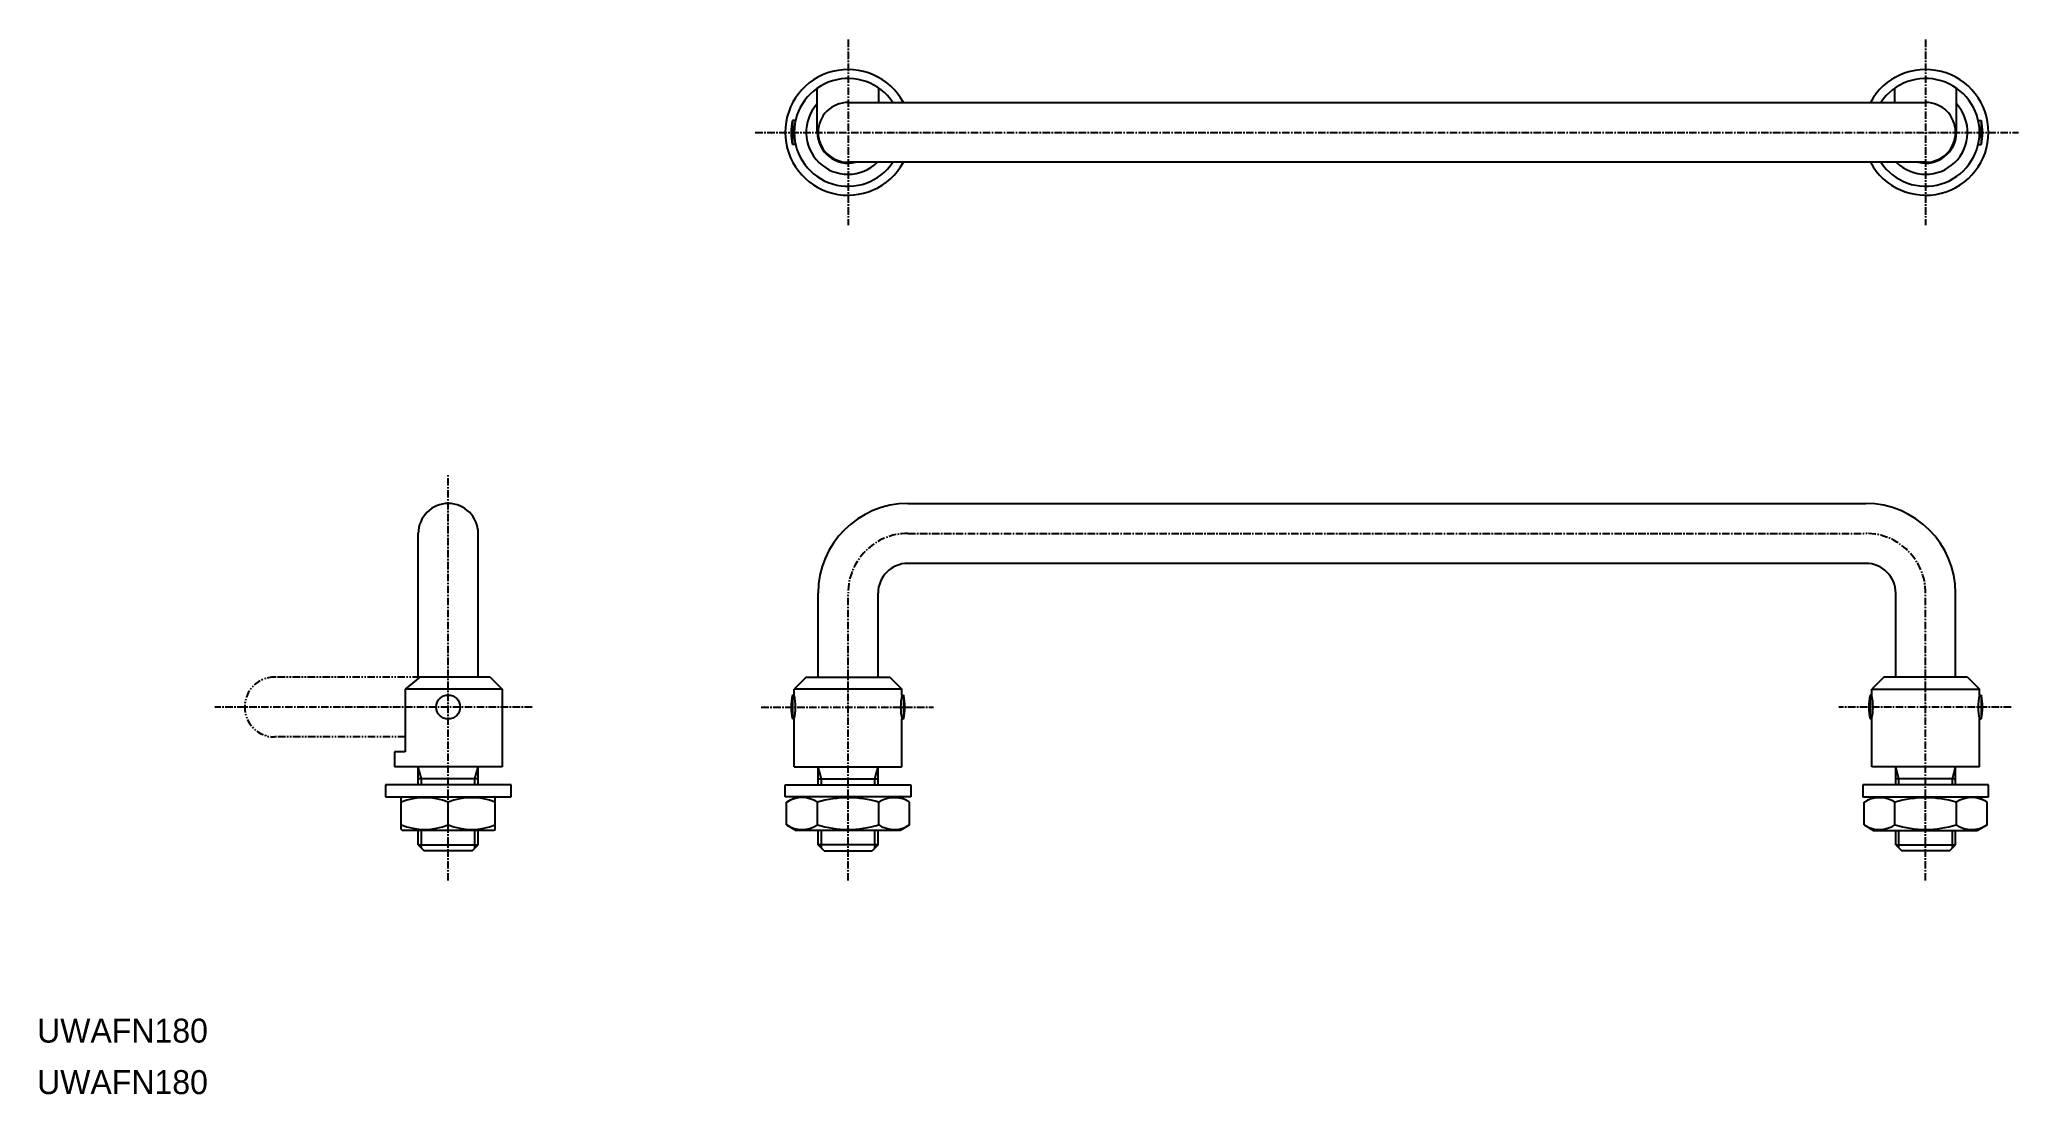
# Model space of a CAD drawing. Extents: x 0 to 331, y 0 to 176.
import ezdxf

# ---------------------------------------------------------------- set-up
doc = ezdxf.new("R2010")
doc.units = 0
doc.linetypes.add('CENTER', pattern=[2, 1.25, -0.25, 0.25, -0.25])
doc.linetypes.add('PHANTOM', pattern=[2.5, 1.25, -0.25, 0.25, -0.25, 0.25, -0.25])
doc.layers.get('0').update_dxf_attribs({"linetype": 'CONTINUOUS'})
doc.layers.add('CENTER', color=1, linetype='CENTER')

msp = doc.modelspace()

# ---------------------------------------------------------------- linework, layer by layer
at = {"color": 7, "linetype": 'CONTINUOUS'}
for p, q in [((130.32, 160.66), (130.32, 168.04)), ((135.47, 165.66), (315.47, 165.66)), ((140.62, 165.66), (140.62, 168.04)), ((310.32, 165.66), (310.32, 168.04)), ((320.62, 160.66), (320.62, 168.04)), ((126.69, 162.66), (126.19, 162.66)), ((126.19, 162.66), (126.19, 158.66)), ((324.24, 162.66), (324.74, 162.66)), ((324.74, 162.66), (324.74, 158.66)), ((126.69, 158.66), (126.19, 158.66)), ((315.47, 155.66), (135.47, 155.66)), ((324.24, 158.66), (324.74, 158.66)), ((145.47, 98.66), (305.47, 98.66)), ((63.68, 69.45), (63.68, 93.66)), ((73.68, 69.66), (73.68, 93.66)), ((305.47, 88.66), (145.47, 88.66)), ((130.47, 69.66), (130.47, 83.66)), ((140.47, 69.66), (140.47, 83.66)), ((310.47, 69.66), (310.47, 83.66)), ((320.47, 69.66), (320.47, 83.66)), ((63.93, 69.66), (61.48, 67.66)), ((75.68, 69.66), (63.93, 69.66)), ((75.68, 69.66), (77.68, 67.66)), ((128.47, 69.66), (126.47, 67.66)), ((128.47, 69.66), (142.47, 69.66)), ((142.47, 69.66), (144.47, 67.66)), ((308.47, 69.66), (306.47, 67.66)), ((322.47, 69.66), (308.47, 69.66)), ((322.47, 69.66), (324.47, 67.66)), ((77.68, 67.66), (61.48, 67.66)), ((61.48, 67.66), (61.48, 57.16)), ((77.68, 67.66), (77.68, 54.66)), ((126.19, 66.66), (126.19, 62.66)), ((126.47, 66.66), (126.19, 66.66)), ((126.47, 66.66), (126.47, 67.66)), ((144.47, 67.66), (126.47, 67.66)), ((144.47, 66.66), (144.47, 67.66)), ((144.47, 66.66), (144.74, 66.66)), ((144.74, 66.66), (144.74, 62.66)), ((306.19, 66.66), (306.19, 62.66)), ((306.47, 66.66), (306.19, 66.66)), ((306.47, 66.66), (306.47, 67.66)), ((306.47, 67.66), (324.47, 67.66)), ((324.47, 66.66), (324.47, 67.66)), ((324.47, 66.66), (324.74, 66.66)), ((324.74, 66.66), (324.74, 62.66)), ((126.47, 62.66), (126.19, 62.66)), ((126.47, 54.66), (126.47, 62.66)), ((144.47, 54.66), (144.47, 62.66)), ((144.47, 62.66), (144.74, 62.66)), ((306.47, 62.66), (306.19, 62.66)), ((306.47, 54.66), (306.47, 62.66)), ((324.47, 62.66), (324.74, 62.66)), ((324.47, 54.66), (324.47, 62.66)), ((61.48, 57.16), (59.68, 57.16)), ((59.68, 57.16), (59.68, 54.66)), ((77.68, 54.66), (59.68, 54.66)), ((63.68, 51.66), (63.68, 54.66)), ((73.68, 51.66), (73.68, 54.66)), ((126.47, 54.66), (144.47, 54.66)), ((130.47, 51.66), (130.47, 54.66)), ((140.47, 51.66), (140.47, 54.66)), ((324.47, 54.66), (306.47, 54.66)), ((310.47, 51.66), (310.47, 54.66)), ((320.47, 51.66), (320.47, 54.66)), ((58.18, 51.66), (58.18, 49.66)), ((79.18, 51.66), (58.18, 51.66)), ((58.18, 49.66), (79.18, 49.66)), ((60.81, 49.52), (61.06, 49.66)), ((73.68, 52.66), (63.68, 52.66)), ((76.54, 49.52), (76.29, 49.66)), ((79.18, 49.66), (79.18, 51.66)), ((124.97, 51.66), (145.97, 51.66)), ((124.97, 49.66), (124.97, 51.66)), ((145.97, 49.66), (124.97, 49.66)), ((125.21, 48.76), (126.78, 49.66)), ((130.47, 52.66), (140.47, 52.66)), ((145.73, 48.76), (144.16, 49.66)), ((145.97, 51.66), (145.97, 49.66)), ((304.97, 51.66), (304.97, 49.66)), ((325.97, 51.66), (304.97, 51.66)), ((304.97, 49.66), (325.97, 49.66)), ((305.21, 48.76), (306.78, 49.66)), ((320.47, 52.66), (310.47, 52.66)), ((325.73, 48.76), (324.16, 49.66)), ((325.97, 49.66), (325.97, 51.66)), ((60.81, 44.21), (60.81, 49.52)), ((68.68, 44.96), (68.68, 48.76)), ((76.54, 44.21), (76.54, 49.52)), ((125.21, 44.96), (125.21, 48.76)), ((130.34, 44.96), (130.34, 48.76)), ((140.6, 44.96), (140.6, 48.76)), ((145.73, 44.96), (145.73, 48.76)), ((305.21, 44.96), (305.21, 48.76)), ((310.34, 44.96), (310.34, 48.76)), ((320.6, 44.96), (320.6, 48.76)), ((325.73, 44.96), (325.73, 48.76)), ((60.81, 44.21), (61.06, 44.06)), ((76.29, 44.06), (61.06, 44.06)), ((63.68, 41.66), (63.68, 44.06)), ((73.68, 41.66), (73.68, 44.06)), ((76.54, 44.21), (76.29, 44.06)), ((125.21, 44.96), (126.78, 44.06)), ((144.16, 44.06), (126.78, 44.06)), ((130.47, 41.66), (130.47, 44.06)), ((140.47, 41.66), (140.47, 44.06)), ((145.73, 44.96), (144.16, 44.06)), ((305.21, 44.96), (306.78, 44.06)), ((306.78, 44.06), (324.16, 44.06)), ((310.47, 41.66), (310.47, 44.06)), ((320.47, 41.66), (320.47, 44.06)), ((325.73, 44.96), (324.16, 44.06)), ((63.68, 41.66), (73.68, 41.66)), ((63.68, 41.66), (64.68, 40.66)), ((72.68, 40.66), (64.68, 40.66)), ((72.68, 40.66), (73.68, 41.66)), ((131.47, 40.66), (130.47, 41.66)), ((140.47, 41.66), (130.47, 41.66)), ((131.47, 40.66), (139.47, 40.66)), ((140.47, 41.66), (139.47, 40.66)), ((310.47, 41.66), (320.47, 41.66)), ((310.47, 41.66), (311.47, 40.66)), ((319.47, 40.66), (311.47, 40.66)), ((319.47, 40.66), (320.47, 41.66))]:
    msp.add_line(p, q, dxfattribs=at)
at = {"color": 3, "linetype": 'PHANTOM'}
for p, q in [((63.93, 69.66), (39.68, 69.66)), ((61.48, 59.66), (39.68, 59.66))]:
    msp.add_line(p, q, dxfattribs=at)
at = {"color": 3, "linetype": 'CONTINUOUS'}
for p, q in [((64.22, 52.66), (63.68, 54.66)), ((73.13, 52.66), (73.68, 54.66)), ((131.01, 52.66), (130.47, 54.66)), ((139.93, 52.66), (140.47, 54.66)), ((311.01, 52.66), (310.47, 54.66)), ((319.93, 52.66), (320.47, 54.66)), ((64.22, 51.66), (64.22, 52.66)), ((73.13, 51.66), (73.13, 52.66)), ((131.01, 51.66), (131.01, 52.66)), ((139.93, 51.66), (139.93, 52.66)), ((311.01, 51.66), (311.01, 52.66)), ((319.93, 51.66), (319.93, 52.66)), ((64.22, 41.12), (64.22, 44.06)), ((73.13, 41.12), (73.13, 44.06)), ((131.01, 41.12), (131.01, 44.06)), ((139.93, 41.12), (139.93, 44.06)), ((311.01, 41.12), (311.01, 44.06)), ((319.93, 41.12), (319.93, 44.06))]:
    msp.add_line(p, q, dxfattribs=at)
at = {"color": 7, "linetype": 'CONTINUOUS'}
msp.add_circle((68.68, 64.66), 2, dxfattribs=at)
for centre, radius, start, end in [((135.47, 160.66), 10.5, 28.4369, 331.5631), ((135.47, 160.66), 9, 33.749, 326.251), ((315.47, 160.66), 10.5, 208.4369, 151.5631), ((315.47, 160.66), 9, 213.749, 146.251), ((135.47, 160.66), 7, 137.3676, 314.4153), ((135.47, 160.66), 5, 90, 270), ((315.47, 160.66), 7, 225.5847, 42.6324), ((315.47, 160.66), 5, 270, 90), ((134.97, 160.66), 9, 167.1604, 192.8396), ((315.97, 160.66), 9, 347.1604, 12.8396), ((135.47, 160.66), 5.15, 180, 283.8624), ((315.47, 160.66), 5.15, 256.1376, 360), ((68.68, 93.66), 5, 0, 180), ((145.47, 83.66), 15, 90, 180), ((305.47, 83.66), 15, 0, 90), ((145.47, 83.66), 5, 90, 180), ((305.47, 83.66), 5, 0, 90), ((134.97, 64.66), 9, 167.1604, 192.8396), ((117.69, 64.66), 9, 347.1604, 12.8396), ((153.24, 64.66), 9, 167.1604, 192.8396), ((135.97, 64.66), 9, 347.1604, 12.8396), ((314.97, 64.66), 9, 167.1604, 192.8396), ((297.69, 64.66), 9, 347.1604, 12.8396), ((333.24, 64.66), 9, 167.1604, 192.8396), ((315.97, 64.66), 9, 347.1604, 12.8396), ((64.74, 38.95), 10.56, 68.1464, 111.8536), ((72.61, 38.95), 10.56, 68.1464, 111.8536), ((127.78, 44.92), 4.61, 56.2241, 123.7759), ((135.47, 31.82), 17.69, 73.1474, 106.8526), ((143.19, 44.69), 4.82, 65.8897, 122.4524), ((307.75, 44.69), 4.82, 57.5476, 114.1103), ((315.47, 31.82), 17.69, 73.1474, 106.8526), ((323.16, 44.92), 4.61, 56.2241, 123.7759), ((64.74, 54.77), 10.56, 248.1464, 291.8536), ((72.61, 54.77), 10.56, 248.1464, 291.8536), ((127.78, 48.8), 4.61, 236.2241, 303.7759), ((135.47, 61.9), 17.69, 253.1474, 286.8526), ((143.19, 49.03), 4.82, 237.5476, 294.1103), ((307.75, 49.03), 4.82, 245.8897, 302.4524), ((315.47, 61.9), 17.69, 253.1474, 286.8526), ((323.16, 48.8), 4.61, 236.2241, 303.7759)]:
    msp.add_arc(centre, radius, start, end, dxfattribs=at)
at = {"color": 3, "linetype": 'PHANTOM'}
msp.add_arc((39.68, 64.66), 5, 90, 270, dxfattribs=at)
at = {"layer": 'CENTER', "color": 1, "linetype": 'CENTER'}
for p, q in [((135.47, 176.16), (135.47, 145.16)), ((315.47, 176.16), (315.47, 145.16)), ((119.97, 160.66), (330.97, 160.66)), ((68.68, 35.66), (68.68, 103.66)), ((145.47, 93.66), (305.47, 93.66)), ((135.47, 35.66), (135.47, 83.66)), ((315.47, 35.66), (315.47, 83.66)), ((82.68, 64.66), (29.68, 64.66)), ((120.97, 64.66), (149.74, 64.66)), ((329.74, 64.66), (300.97, 64.66))]:
    msp.add_line(p, q, dxfattribs=at)
for centre, start, end in [((145.47, 83.66), 90, 180), ((305.47, 83.66), 0, 90)]:
    msp.add_arc(centre, 10, start, end, dxfattribs=at)

# ---------------------------------------------------------------- texts
for p in [(0, 8.6), (0, 0)]:
    msp.add_text('UWAFN180', height=4).set_placement(p)

doc.saveas('drawing.dxf')
